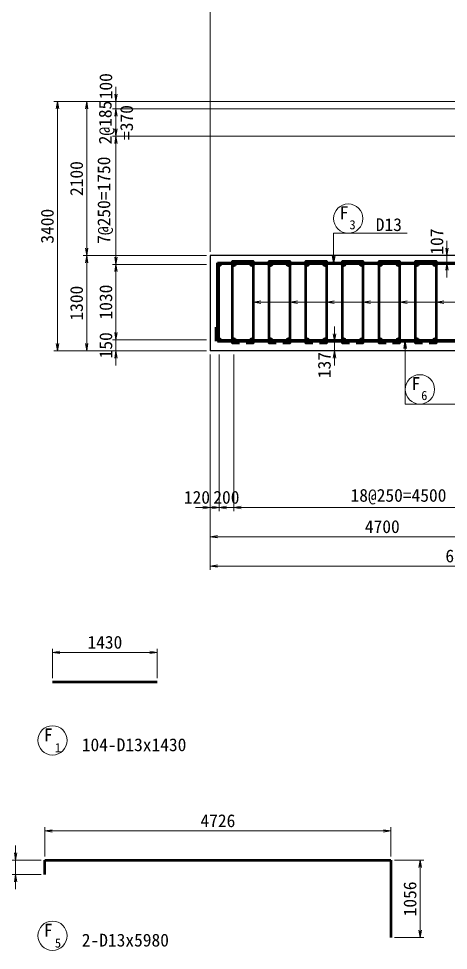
# Model space of a CAD drawing. Header units: millimetres. Extents: x 169470 to 758170, y -17820 to 11880.
# Drawn here: x 436366 to 442237, y -7255 to 5459 of the extents above; entities that cross this region are included whole.
import ezdxf
from ezdxf.enums import TextEntityAlignment as Align

# ---------------------------------------------------------------- set-up
doc = ezdxf.new("R2010")
doc.units = ezdxf.units.MM
doc.header["$LTSCALE"] = 50
doc.header["$PDSIZE"] = 300
doc.layers.get('Defpoints').update_dxf_attribs({"color": 151})
for name, color, linetype, lineweight in [('D-STR', 1, 'Continuous', 25), ('D-STR-DIM', 7, 'Continuous', 13), ('D-STR-HTXT', 7, 'Continuous', 13), ('D-STR-STR1', 2, 'Continuous', 50), ('D-STR-STR2', 6, 'Continuous', 50), ('D-STR-STR2 @ 1', 6, 'Continuous', 50), ('D-STR-STR3', 4, 'Continuous', 50), ('D-STR-TXT', 7, 'Continuous', 13)]:
    doc.layers.add(name, color=color, linetype=linetype, lineweight=lineweight)
doc.styles.add('YOKO_GOTHIC', font='MS Gothic.ttf')
doc.dimstyles.new('S50', dxfattribs={"dimscale": 50, "dimtxt": 3.5, "dimasz": 2, "dimexe": 1, "dimexo": 1, "dimgap": 1, "dimtad": 1, "dimdec": 0, "dimzin": 1, "dimdsep": 46, "dimtxsty": 'YOKO_GOTHIC', "dimblk": 'OPEN', "dimcen": 0, "dimclrd": 256, "dimclre": 256, "dimclrt": 256, "dimaunit": 1, "dimadec": 3, "dimazin": 0, "dimtfac": 1, "dimtdec": 0, "dimtix": 1, "dimtmove": 2, "dimatfit": 3, "dimldrblk": 'OPEN', "dimfxl": 1, "dimlwd": -1, "dimlwe": -1, "dimarcsym": 2})

# ---------------------------------------------------------------- blocks, each defined once
blk = doc.blocks.new('a')
at = {"layer": 'D-STR-STR2', "lineweight": 50}
for radius in [20, 10]:
    blk.add_circle((0, 0), radius, dxfattribs=at)
blk = doc.blocks.new('_Open')
at = {"color": 0, "linetype": 'ByBlock', "lineweight": -2}
for p, q in [((-1, 0.17), (0, 0)), ((-1, -0.17), (0, 0)), ((0, 0), (-1, 0))]:
    blk.add_line(p, q, dxfattribs=at)
blk = doc.blocks.new('*D4410')
at = {"layer": 'D-STR-DIM', "transparency": 16777216}
for p, q in [((438984, 2276), (438984, 7379)), ((445885, 2276), (445885, 7379)), ((439084, 7329), (445785, 7329))]:
    blk.add_line(p, q, dxfattribs=at)
at = {"layer": 'Defpoints', "color": 0, "transparency": 16777216}
for p in [(445885, 7329), (438984, 2226), (445885, 2226)]:
    blk.add_point(p, dxfattribs=at)
at = {"layer": 'D-STR-DIM', "transparency": 16777216, "xscale": 100, "yscale": 100, "zscale": 100, "rotation": 180}
blk.add_blockref('_Open', (438984, 7329), dxfattribs=at)
at = {"layer": 'D-STR-DIM', "transparency": 16777216, "xscale": 100, "yscale": 100, "zscale": 100}
blk.add_blockref('_Open', (445885, 7329), dxfattribs=at)
at = {"layer": 'D-STR-DIM', "transparency": 16777216, "insert": (442434, 7467), "char_height": 175, "attachment_point": 5, "style": 'YOKO_GOTHIC'}
blk.add_mtext('6900', dxfattribs=at)
blk = doc.blocks.new('*D4411')
at = {"layer": 'D-STR-DIM', "transparency": 16777216}
for p, q in [((438984, 2276), (438984, 6979)), ((439084, 6929), (443585, 6929)), ((443685, 4376), (443685, 6979))]:
    blk.add_line(p, q, dxfattribs=at)
at = {"layer": 'Defpoints', "color": 0, "transparency": 16777216}
for p in [(443685, 6929), (443685, 4326), (438984, 2226)]:
    blk.add_point(p, dxfattribs=at)
at = {"layer": 'D-STR-DIM', "transparency": 16777216, "xscale": 100, "yscale": 100, "zscale": 100, "rotation": 180}
blk.add_blockref('_Open', (438984, 6929), dxfattribs=at)
at = {"layer": 'D-STR-DIM', "transparency": 16777216, "xscale": 100, "yscale": 100, "zscale": 100}
blk.add_blockref('_Open', (443685, 6929), dxfattribs=at)
at = {"layer": 'D-STR-DIM', "transparency": 16777216, "insert": (441334, 7067), "char_height": 175, "attachment_point": 5, "style": 'YOKO_GOTHIC'}
blk.add_mtext('4700', dxfattribs=at)
blk = doc.blocks.new('*D2678')
at = {"layer": 'D-STR-DIM', "transparency": 16777216}
for p, q in [((437696, 4426), (437696, 4526)), ((443635, 4326), (437646, 4326)), ((437696, 4326), (437696, 4226)), ((443635, 4226), (437646, 4226)), ((437696, 4126), (437696, 4026))]:
    blk.add_line(p, q, dxfattribs=at)
at = {"layer": 'Defpoints', "color": 0, "transparency": 16777216}
for p in [(443685, 4326), (437696, 4226), (443685, 4226)]:
    blk.add_point(p, dxfattribs=at)
at = {"layer": 'D-STR-DIM', "transparency": 16777216, "xscale": 100, "yscale": 100, "zscale": 100}
for p, rotation in [((437696, 4326), 270), ((437696, 4226), 90)]:
    blk.add_blockref('_Open', p, dxfattribs=dict(at, rotation=rotation))
at = {"layer": 'D-STR-DIM', "transparency": 16777216, "insert": (437558, 4536), "char_height": 175, "attachment_point": 5, "rotation": 90, "style": 'YOKO_GOTHIC'}
blk.add_mtext('100', dxfattribs=at)
blk = doc.blocks.new('*D2679')
at = {"layer": 'D-STR-DIM', "transparency": 16777216}
for p, q in [((443635, 4226), (437646, 4226)), ((437696, 4126), (437696, 3956)), ((443635, 3856), (437646, 3856))]:
    blk.add_line(p, q, dxfattribs=at)
at = {"layer": 'Defpoints', "color": 0, "transparency": 16777216}
for p in [(443685, 4226), (437696, 3856), (443685, 3856)]:
    blk.add_point(p, dxfattribs=at)
at = {"layer": 'D-STR-DIM', "transparency": 16777216, "xscale": 100, "yscale": 100, "zscale": 100}
for p, rotation in [((437696, 4226), 90), ((437696, 3856), 270)]:
    blk.add_blockref('_Open', p, dxfattribs=dict(at, rotation=rotation))
at = {"layer": 'D-STR-DIM', "transparency": 16777216, "insert": (437696, 4041), "char_height": 175, "attachment_point": 5, "rotation": 90, "style": 'YOKO_GOTHIC'}
blk.add_mtext('2@185\\P=370', dxfattribs=at)
blk = doc.blocks.new('*D2680')
at = {"layer": 'D-STR-DIM', "transparency": 16777216}
for p, q in [((443635, 3856), (437646, 3856)), ((437696, 3756), (437696, 2206)), ((438934, 2106), (437646, 2106))]:
    blk.add_line(p, q, dxfattribs=at)
at = {"layer": 'Defpoints', "color": 0, "transparency": 16777216}
for p in [(443685, 3856), (437696, 2106), (438984, 2106)]:
    blk.add_point(p, dxfattribs=at)
at = {"layer": 'D-STR-DIM', "transparency": 16777216, "xscale": 100, "yscale": 100, "zscale": 100}
for p, rotation in [((437696, 3856), 90), ((437696, 2106), 270)]:
    blk.add_blockref('_Open', p, dxfattribs=dict(at, rotation=rotation))
at = {"layer": 'D-STR-DIM', "transparency": 16777216, "insert": (437549, 2981), "char_height": 175, "attachment_point": 5, "rotation": 90, "style": 'YOKO_GOTHIC'}
blk.add_mtext('7@250=1750', dxfattribs=at)
blk = doc.blocks.new('*D2681')
at = {"layer": 'D-STR-DIM', "transparency": 16777216}
for p, q in [((438934, 2106), (437646, 2106)), ((437696, 2006), (437696, 1176)), ((438934, 1076), (437646, 1076))]:
    blk.add_line(p, q, dxfattribs=at)
at = {"layer": 'Defpoints', "color": 0, "transparency": 16777216}
for p in [(438984, 2106), (437696, 1076), (438984, 1076)]:
    blk.add_point(p, dxfattribs=at)
at = {"layer": 'D-STR-DIM', "transparency": 16777216, "xscale": 100, "yscale": 100, "zscale": 100}
for p, rotation in [((437696, 2106), 90), ((437696, 1076), 270)]:
    blk.add_blockref('_Open', p, dxfattribs=dict(at, rotation=rotation))
at = {"layer": 'D-STR-DIM', "transparency": 16777216, "insert": (437558, 1591), "char_height": 175, "attachment_point": 5, "rotation": 90, "style": 'YOKO_GOTHIC'}
blk.add_mtext('1030', dxfattribs=at)
blk = doc.blocks.new('*D2682')
at = {"layer": 'D-STR-DIM', "transparency": 16777216}
for p, q in [((437696, 1176), (437696, 1276)), ((438934, 1076), (437646, 1076)), ((437696, 1076), (437696, 926)), ((438934, 926), (437646, 926)), ((437696, 826), (437696, 726))]:
    blk.add_line(p, q, dxfattribs=at)
at = {"layer": 'Defpoints', "color": 0, "transparency": 16777216}
for p in [(438984, 1076), (437696, 926), (438984, 926)]:
    blk.add_point(p, dxfattribs=at)
at = {"layer": 'D-STR-DIM', "transparency": 16777216, "xscale": 100, "yscale": 100, "zscale": 100}
for p, rotation in [((437696, 1076), 270), ((437696, 926), 90)]:
    blk.add_blockref('_Open', p, dxfattribs=dict(at, rotation=rotation))
at = {"layer": 'D-STR-DIM', "transparency": 16777216, "insert": (437558, 1001), "char_height": 175, "attachment_point": 5, "rotation": 90, "style": 'YOKO_GOTHIC'}
blk.add_mtext('150', dxfattribs=at)
blk = doc.blocks.new('*D2683')
at = {"layer": 'D-STR-DIM', "transparency": 16777216}
for p, q in [((443635, 4326), (437246, 4326)), ((437296, 4226), (437296, 2326)), ((438934, 2226), (437246, 2226))]:
    blk.add_line(p, q, dxfattribs=at)
at = {"layer": 'Defpoints', "color": 0, "transparency": 16777216}
for p in [(443685, 4326), (437296, 2226), (438984, 2226)]:
    blk.add_point(p, dxfattribs=at)
at = {"layer": 'D-STR-DIM', "transparency": 16777216, "xscale": 100, "yscale": 100, "zscale": 100}
for p, rotation in [((437296, 4326), 90), ((437296, 2226), 270)]:
    blk.add_blockref('_Open', p, dxfattribs=dict(at, rotation=rotation))
at = {"layer": 'D-STR-DIM', "transparency": 16777216, "insert": (437158, 3276), "char_height": 175, "attachment_point": 5, "rotation": 90, "style": 'YOKO_GOTHIC'}
blk.add_mtext('2100', dxfattribs=at)
blk = doc.blocks.new('*D2684')
at = {"layer": 'D-STR-DIM', "transparency": 16777216}
for p, q in [((438934, 2226), (437246, 2226)), ((437296, 2126), (437296, 1026)), ((438934, 926), (437246, 926))]:
    blk.add_line(p, q, dxfattribs=at)
at = {"layer": 'Defpoints', "color": 0, "transparency": 16777216}
for p in [(438984, 2226), (437296, 926), (438984, 926)]:
    blk.add_point(p, dxfattribs=at)
at = {"layer": 'D-STR-DIM', "transparency": 16777216, "xscale": 100, "yscale": 100, "zscale": 100}
for p, rotation in [((437296, 2226), 90), ((437296, 926), 270)]:
    blk.add_blockref('_Open', p, dxfattribs=dict(at, rotation=rotation))
at = {"layer": 'D-STR-DIM', "transparency": 16777216, "insert": (437158, 1576), "char_height": 175, "attachment_point": 5, "rotation": 90, "style": 'YOKO_GOTHIC'}
blk.add_mtext('1300', dxfattribs=at)
blk = doc.blocks.new('*D2685')
at = {"layer": 'D-STR-DIM', "transparency": 16777216}
for p, q in [((443635, 4326), (436846, 4326)), ((436896, 4226), (436896, 1026)), ((438934, 926), (436846, 926))]:
    blk.add_line(p, q, dxfattribs=at)
at = {"layer": 'Defpoints', "color": 0, "transparency": 16777216}
for p in [(443685, 4326), (436896, 926), (438984, 926)]:
    blk.add_point(p, dxfattribs=at)
at = {"layer": 'D-STR-DIM', "transparency": 16777216, "xscale": 100, "yscale": 100, "zscale": 100}
for p, rotation in [((436896, 4326), 90), ((436896, 926), 270)]:
    blk.add_blockref('_Open', p, dxfattribs=dict(at, rotation=rotation))
at = {"layer": 'D-STR-DIM', "transparency": 16777216, "insert": (436758, 2626), "char_height": 175, "attachment_point": 5, "rotation": 90, "style": 'YOKO_GOTHIC'}
blk.add_mtext('3400', dxfattribs=at)
blk = doc.blocks.new('*D2686')
at = {"layer": 'D-STR-DIM', "transparency": 16777216}
for p, q in [((438984, 876), (438984, -2061)), ((445885, 876), (445885, -2061)), ((439084, -2011), (445785, -2011))]:
    blk.add_line(p, q, dxfattribs=at)
at = {"layer": 'Defpoints', "color": 0, "transparency": 16777216}
for p in [(438984, 926), (445885, 926), (445885, -2011)]:
    blk.add_point(p, dxfattribs=at)
at = {"layer": 'D-STR-DIM', "transparency": 16777216, "xscale": 100, "yscale": 100, "zscale": 100, "rotation": 180}
blk.add_blockref('_Open', (438984, -2011), dxfattribs=at)
at = {"layer": 'D-STR-DIM', "transparency": 16777216, "xscale": 100, "yscale": 100, "zscale": 100}
blk.add_blockref('_Open', (445885, -2011), dxfattribs=at)
at = {"layer": 'D-STR-DIM', "transparency": 16777216, "insert": (442434, -1874), "char_height": 175, "attachment_point": 5, "style": 'YOKO_GOTHIC'}
blk.add_mtext('6900', dxfattribs=at)
blk = doc.blocks.new('*D2687')
at = {"layer": 'D-STR-DIM', "transparency": 16777216}
for p, q in [((438984, 876), (438984, -1661)), ((443685, 776), (443685, -1661)), ((439084, -1611), (443585, -1611))]:
    blk.add_line(p, q, dxfattribs=at)
at = {"layer": 'Defpoints', "color": 0, "transparency": 16777216}
for p in [(438984, 926), (443685, 826), (443685, -1611)]:
    blk.add_point(p, dxfattribs=at)
at = {"layer": 'D-STR-DIM', "transparency": 16777216, "xscale": 100, "yscale": 100, "zscale": 100, "rotation": 180}
blk.add_blockref('_Open', (438984, -1611), dxfattribs=at)
at = {"layer": 'D-STR-DIM', "transparency": 16777216, "xscale": 100, "yscale": 100, "zscale": 100}
blk.add_blockref('_Open', (443685, -1611), dxfattribs=at)
at = {"layer": 'D-STR-DIM', "transparency": 16777216, "insert": (441334, -1474), "char_height": 175, "attachment_point": 5, "style": 'YOKO_GOTHIC'}
blk.add_mtext('4700', dxfattribs=at)
blk = doc.blocks.new('*D2690')
at = {"layer": 'D-STR-DIM', "transparency": 16777216}
for p, q in [((438984, 876), (438984, -1261)), ((439104, 876), (439104, -1261)), ((438884, -1211), (438784, -1211)), ((438984, -1211), (439104, -1211)), ((439204, -1211), (439304, -1211))]:
    blk.add_line(p, q, dxfattribs=at)
at = {"layer": 'Defpoints', "color": 0, "transparency": 16777216}
for p in [(438984, 926), (439104, 926), (439104, -1211)]:
    blk.add_point(p, dxfattribs=at)
at = {"layer": 'D-STR-DIM', "transparency": 16777216, "xscale": 100, "yscale": 100, "zscale": 100}
blk.add_blockref('_Open', (438984, -1211), dxfattribs=at)
at = {"layer": 'D-STR-DIM', "transparency": 16777216, "xscale": 100, "yscale": 100, "zscale": 100, "rotation": 180}
blk.add_blockref('_Open', (439104, -1211), dxfattribs=at)
at = {"layer": 'D-STR-DIM', "transparency": 16777216, "insert": (438802, -1074), "char_height": 175, "attachment_point": 5, "style": 'YOKO_GOTHIC'}
blk.add_mtext('120', dxfattribs=at)
blk = doc.blocks.new('*D2691')
at = {"layer": 'D-STR-DIM', "transparency": 16777216}
for p, q in [((439104, 876), (439104, -1261)), ((439305, 876), (439305, -1261)), ((439004, -1211), (438904, -1211)), ((439104, -1211), (439305, -1211)), ((439405, -1211), (439505, -1211))]:
    blk.add_line(p, q, dxfattribs=at)
at = {"layer": 'Defpoints', "color": 0, "transparency": 16777216}
for p in [(439104, 926), (439305, 926), (439305, -1211)]:
    blk.add_point(p, dxfattribs=at)
at = {"layer": 'D-STR-DIM', "transparency": 16777216, "xscale": 100, "yscale": 100, "zscale": 100}
blk.add_blockref('_Open', (439104, -1211), dxfattribs=at)
at = {"layer": 'D-STR-DIM', "transparency": 16777216, "xscale": 100, "yscale": 100, "zscale": 100, "rotation": 180}
blk.add_blockref('_Open', (439305, -1211), dxfattribs=at)
at = {"layer": 'D-STR-DIM', "transparency": 16777216, "insert": (439204, -1074), "char_height": 175, "attachment_point": 5, "style": 'YOKO_GOTHIC'}
blk.add_mtext('200', dxfattribs=at)
blk = doc.blocks.new('*D2692')
at = {"layer": 'D-STR-DIM', "transparency": 16777216}
for p, q in [((439305, 876), (439305, -1261)), ((443805, 776), (443805, -1261)), ((439405, -1211), (443705, -1211))]:
    blk.add_line(p, q, dxfattribs=at)
at = {"layer": 'Defpoints', "color": 0, "transparency": 16777216}
for p in [(439305, 926), (443805, 826), (443805, -1211)]:
    blk.add_point(p, dxfattribs=at)
at = {"layer": 'D-STR-DIM', "transparency": 16777216, "xscale": 100, "yscale": 100, "zscale": 100, "rotation": 180}
blk.add_blockref('_Open', (439305, -1211), dxfattribs=at)
at = {"layer": 'D-STR-DIM', "transparency": 16777216, "xscale": 100, "yscale": 100, "zscale": 100}
blk.add_blockref('_Open', (443805, -1211), dxfattribs=at)
at = {"layer": 'D-STR-DIM', "transparency": 16777216, "insert": (441555, -1065), "char_height": 175, "attachment_point": 5, "style": 'YOKO_GOTHIC'}
blk.add_mtext('18@250=4500', dxfattribs=at)
blk = doc.blocks.new('*D4413')
at = {"layer": 'D-STR-DIM', "transparency": 16777216}
for p, q in [((440681, 1156), (440681, 1256)), ((440681, 1056), (440681, 926)), ((440681, 826), (440681, 726))]:
    blk.add_line(p, q, dxfattribs=at)
at = {"layer": 'Defpoints', "color": 0, "transparency": 16777216}
for p in [(440681, 1056), (440681, 926), (440681, 926)]:
    blk.add_point(p, dxfattribs=at)
at = {"layer": 'D-STR-DIM', "transparency": 16777216, "xscale": 100, "yscale": 100, "zscale": 100}
for p, rotation in [((440681, 1056), 270), ((440681, 926), 90)]:
    blk.add_blockref('_Open', p, dxfattribs=dict(at, rotation=rotation))
at = {"layer": 'D-STR-DIM', "transparency": 16777216, "insert": (440543, 731), "char_height": 175, "attachment_point": 5, "rotation": 90, "style": 'YOKO_GOTHIC'}
blk.add_mtext('137', dxfattribs=at)
blk = doc.blocks.new('*D4414')
at = {"layer": 'D-STR-DIM', "transparency": 16777216}
for p, q in [((442217, 2326), (442217, 2426)), ((442217, 2126), (442217, 2226)), ((442217, 2026), (442217, 1926))]:
    blk.add_line(p, q, dxfattribs=at)
at = {"layer": 'Defpoints', "color": 0, "transparency": 16777216}
for p in [(442217, 2226), (442217, 2226), (442217, 2126)]:
    blk.add_point(p, dxfattribs=at)
at = {"layer": 'D-STR-DIM', "transparency": 16777216, "xscale": 100, "yscale": 100, "zscale": 100}
for p, rotation in [((442217, 2226), 270), ((442217, 2126), 90)]:
    blk.add_blockref('_Open', p, dxfattribs=dict(at, rotation=rotation))
at = {"layer": 'D-STR-DIM', "transparency": 16777216, "insert": (442080, 2416), "char_height": 175, "attachment_point": 5, "rotation": 90, "style": 'YOKO_GOTHIC'}
blk.add_mtext('107', dxfattribs=at)
blk = doc.blocks.new('*D3176')
at = {"layer": 'D-STR-DIM', "transparency": 16777216}
for p, q in [((436829, -3539), (436829, -3139)), ((438259, -3539), (438259, -3139)), ((436929, -3189), (438159, -3189))]:
    blk.add_line(p, q, dxfattribs=at)
at = {"layer": 'Defpoints', "color": 0, "transparency": 16777216}
for p in [(438259, -3189), (436829, -3589), (438259, -3589)]:
    blk.add_point(p, dxfattribs=at)
at = {"layer": 'D-STR-DIM', "transparency": 16777216, "xscale": 100, "yscale": 100, "zscale": 100, "rotation": 180}
blk.add_blockref('_Open', (436829, -3189), dxfattribs=at)
at = {"layer": 'D-STR-DIM', "transparency": 16777216, "xscale": 100, "yscale": 100, "zscale": 100}
blk.add_blockref('_Open', (438259, -3189), dxfattribs=at)
at = {"layer": 'D-STR-DIM', "transparency": 16777216, "insert": (437544, -3052), "char_height": 175, "attachment_point": 5, "style": 'YOKO_GOTHIC'}
blk.add_mtext('1430', dxfattribs=at)
blk = doc.blocks.new('*D3183')
at = {"layer": 'D-STR-DIM', "transparency": 16777216}
for p, q in [((436725, -5975), (436725, -5575)), ((441451, -5975), (441451, -5575)), ((436825, -5625), (441351, -5625))]:
    blk.add_line(p, q, dxfattribs=at)
at = {"layer": 'Defpoints', "color": 0, "transparency": 16777216}
for p in [(441451, -5625), (436725, -6025), (441451, -6025)]:
    blk.add_point(p, dxfattribs=at)
at = {"layer": 'D-STR-DIM', "transparency": 16777216, "xscale": 100, "yscale": 100, "zscale": 100, "rotation": 180}
blk.add_blockref('_Open', (436725, -5625), dxfattribs=at)
at = {"layer": 'D-STR-DIM', "transparency": 16777216, "xscale": 100, "yscale": 100, "zscale": 100}
blk.add_blockref('_Open', (441451, -5625), dxfattribs=at)
at = {"layer": 'D-STR-DIM', "transparency": 16777216, "insert": (439088, -5487), "char_height": 175, "attachment_point": 5, "style": 'YOKO_GOTHIC'}
blk.add_mtext('4726', dxfattribs=at)
blk = doc.blocks.new('*D3195')
at = {"layer": 'D-STR-DIM', "transparency": 16777216}
for p, q in [((436325, -5925), (436325, -5825)), ((436675, -6025), (436275, -6025)), ((436325, -6220), (436325, -6025)), ((436675, -6220), (436275, -6220)), ((436325, -6320), (436325, -6420))]:
    blk.add_line(p, q, dxfattribs=at)
at = {"layer": 'Defpoints', "color": 0, "transparency": 16777216}
for p in [(436325, -6025), (436725, -6025), (436725, -6220)]:
    blk.add_point(p, dxfattribs=at)
at = {"layer": 'D-STR-DIM', "transparency": 16777216, "xscale": 100, "yscale": 100, "zscale": 100}
for p, rotation in [((436325, -6025), 270), ((436325, -6220), 90)]:
    blk.add_blockref('_Open', p, dxfattribs=dict(at, rotation=rotation))
at = {"layer": 'D-STR-DIM', "transparency": 16777216, "insert": (436187, -6122), "char_height": 175, "attachment_point": 5, "rotation": 90, "style": 'YOKO_GOTHIC'}
blk.add_mtext('195', dxfattribs=at)
blk = doc.blocks.new('*D3205')
at = {"layer": 'D-STR-DIM', "transparency": 16777216}
for p, q in [((441501, -6025), (441901, -6025)), ((441851, -6981), (441851, -6125)), ((441501, -7081), (441901, -7081))]:
    blk.add_line(p, q, dxfattribs=at)
at = {"layer": 'Defpoints', "color": 0, "transparency": 16777216}
for p in [(441451, -6025), (441851, -6025), (441451, -7081)]:
    blk.add_point(p, dxfattribs=at)
at = {"layer": 'D-STR-DIM', "transparency": 16777216, "xscale": 100, "yscale": 100, "zscale": 100}
for p, rotation in [((441851, -6025), 90), ((441851, -7081), 270)]:
    blk.add_blockref('_Open', p, dxfattribs=dict(at, rotation=rotation))
at = {"layer": 'D-STR-DIM', "transparency": 16777216, "insert": (441713, -6553), "char_height": 175, "attachment_point": 5, "rotation": 90, "style": 'YOKO_GOTHIC'}
blk.add_mtext('1056', dxfattribs=at)

msp = doc.modelspace()

# ---------------------------------------------------------------- linework, layer by layer
at = {"layer": 'D-STR'}
for p, q in [((438984.35, 2225.79), (438984.35, 925.79)), ((443684.65, 2225.79), (438984.35, 2225.79)), ((443584.65, 925.79), (438984.35, 925.79))]:
    msp.add_line(p, q, dxfattribs=at)
at = {"layer": 'D-STR-HTXT'}
for p, q in [((440668.25, 2530.34), (441674.81, 2530.34)), ((439574.65, 1590.79), (446973.04, 1590.79)), ((441648.17, 200.23), (442654.73, 200.23))]:
    msp.add_line(p, q, dxfattribs=at)
for centre in [(440868.25, 2730.34), (441848.17, 400.23), (436828.67, -4389.3), (436828.67, -7054.79)]:
    msp.add_circle(centre, 200, dxfattribs=at)
at = {"layer": 'D-STR-STR1'}
for p, q in [((439084.35, 2125.79), (445784.65, 2125.79)), ((439084.35, 1055.79), (439084.35, 2125.79)), ((439064.35, 1055.79), (439064.35, 1250.79)), ((439084.35, 1055.79), (445784.65, 1055.79)), ((436828.67, -3589.3), (438258.67, -3589.3)), ((436724.92, -6219.74), (436724.92, -6024.74)), ((436724.92, -6024.74), (441450.92, -6024.74)), ((441450.92, -6024.74), (441450.92, -7080.74))]:
    msp.add_line(p, q, dxfattribs=at)
at = {"layer": 'D-STR-STR3'}
for points in [[(439474.65, 1035.79), (439574.65, 1035.79), (439574.65, 2145.79), (439284.65, 2145.79), (439284.65, 1035.79), (439384.65, 1035.79)], [(439974.65, 1035.79), (440074.65, 1035.79), (440074.65, 2145.79), (439784.65, 2145.79), (439784.65, 1035.79), (439884.65, 1035.79)], [(440474.65, 1035.79), (440574.65, 1035.79), (440574.65, 2145.79), (440284.65, 2145.79), (440284.65, 1035.79), (440384.65, 1035.79)], [(440974.65, 1035.79), (441074.65, 1035.79), (441074.65, 2145.79), (440784.65, 2145.79), (440784.65, 1035.79), (440884.65, 1035.79)], [(441474.65, 1035.79), (441574.65, 1035.79), (441574.65, 2145.79), (441284.65, 2145.79), (441284.65, 1035.79), (441384.65, 1035.79)], [(441974.65, 1035.79), (442074.65, 1035.79), (442074.65, 2145.79), (441784.65, 2145.79), (441784.65, 1035.79), (441884.65, 1035.79)]]:
    msp.add_lwpolyline(points, dxfattribs=at)
at = {"layer": 'Defpoints'}
for p, q in [((439104.35, 2105.79), (439104.35, 1075.79)), ((445764.65, 2105.79), (439104.35, 2105.79)), ((445764.65, 1075.79), (439104.35, 1075.79))]:
    msp.add_line(p, q, dxfattribs=at)

# ---------------------------------------------------------------- block references
at = {"layer": 'D-STR-HTXT', "xscale": 100, "yscale": 100, "zscale": 100, "rotation": 180}
for p in [(439574.65, 1590.79), (440074.65, 1590.79), (440574.65, 1590.79), (441074.65, 1590.79), (441574.65, 1590.79), (442074.65, 1590.79)]:
    msp.add_blockref('_Open', p, dxfattribs=at)
at = {"layer": 'D-STR-STR2 @ 1'}
for p in [(439104.35, 2105.79), (439304.65, 2105.79), (439554.65, 2105.79), (439804.65, 2105.79), (440054.65, 2105.79), (440304.65, 2105.79), (440554.65, 2105.79), (440804.65, 2105.79), (441054.65, 2105.79), (441304.65, 2105.79), (441554.65, 2105.79), (441804.65, 2105.79), (442054.65, 2105.79), (439104.35, 1075.79), (439304.65, 1075.79), (439554.65, 1075.79), (439804.65, 1075.79), (440054.65, 1075.79), (440304.65, 1075.79), (440554.65, 1075.79), (440804.65, 1075.79), (441054.65, 1075.79), (441304.65, 1075.79), (441554.65, 1075.79), (441804.65, 1075.79), (442054.65, 1075.79)]:
    msp.add_blockref('a', p, dxfattribs=at)

# ---------------------------------------------------------------- texts
at = {"layer": 'D-STR-TXT', "style": 'YOKO_GOTHIC'}
for s, height, p in [('F', 175, (440811.97, 2722.02)), ('3', 125, (440927.63, 2584.22)), ('F', 175, (441791.89, 391.92)), ('6', 125, (441907.55, 254.11))]:
    msp.add_text(s, height=height, dxfattribs=at).set_placement(p, align=Align.CENTER)
msp.add_text('D13', height=175, dxfattribs=at).set_placement((441244.77, 2560.34))
for s, height, p in [('F ', 175, (436828.67, -4314.3)), ('1', 125, (436903.67, -4489.3)), ('F ', 175, (436828.67, -6979.79)), ('5', 125, (436903.67, -7154.79))]:
    msp.add_text(s, height=height, dxfattribs=at).set_placement(p, align=Align.MIDDLE_CENTER)
for s, p in [('104-D13x1430', (437228.67, -4589.3)), ('2-D13x5980', (437228.67, -7254.79))]:
    msp.add_text(s, height=175, dxfattribs=at).set_placement(p, align=Align.BOTTOM_LEFT)

# ---------------------------------------------------------------- dimensions: what is measured, and where the dimension line sits
at = {"layer": 'D-STR-DIM'}
for base, p1, p2, picture, middle in [((445884.65, 7329.09), (438984.35, 2225.79), (445884.65, 2225.79), '*D4410', (442434.5, 7466.59)), ((443684.65, 6929.09), (438984.35, 2225.79), (443684.65, 4325.79), '*D4411', (441334.5, 7066.59)), ((439304.65, -1211.42), (439104.35, 925.79), (439304.65, 925.79), '*D2691', (439204.5, -1073.92)), ((445884.65, -2011.42), (438984.35, 925.79), (445884.65, 925.79), '*D2686', (442434.5, -1873.92)), ((443684.65, -1611.42), (438984.35, 925.79), (443684.65, 825.79), '*D2687', (441334.5, -1473.92))]:
    dim = msp.add_linear_dim(base=base, p1=p1, p2=p2, dimstyle='S50', override={"dimtxsty": 'YOKO_GOTHIC'}, dxfattribs=at)
    dim.commit()
    dim.dimension.update_dxf_attribs({"geometry": picture, "text_midpoint": middle})
dim = msp.add_linear_dim(base=(437695.85, 4225.79), p1=(443684.65, 4325.79), p2=(443684.65, 4225.79), angle=90, dimstyle='S50', override={"dimtxsty": 'YOKO_GOTHIC'}, dxfattribs=at)
dim.commit()
dim.dimension.update_dxf_attribs({"geometry": '*D2678', "text_midpoint": (437558.35, 4536.25), "dimtype": 160})
for base, p1, p2, picture, middle in [((436895.85, 925.79), (443684.65, 4325.79), (438984.35, 925.79), '*D2685', (436758.35, 2625.79)), ((437295.85, 2225.79), (443684.65, 4325.79), (438984.35, 2225.79), '*D2683', (437158.35, 3275.79)), ((437295.85, 925.79), (438984.35, 2225.79), (438984.35, 925.79), '*D2684', (437158.35, 1575.79)), ((437695.85, 1075.79), (438984.35, 2105.79), (438984.35, 1075.79), '*D2681', (437558.35, 1590.79)), ((437695.85, 925.79), (438984.35, 1075.79), (438984.35, 925.79), '*D2682', (437558.35, 1000.79))]:
    dim = msp.add_linear_dim(base=base, p1=p1, p2=p2, angle=90, dimstyle='S50', override={"dimtxsty": 'YOKO_GOTHIC'}, dxfattribs=at)
    dim.commit()
    dim.dimension.update_dxf_attribs({"geometry": picture, "text_midpoint": middle})
for base, p1, p2, text, picture, middle in [((437695.85, 3855.79), (443684.65, 4225.79), (443684.65, 3855.79), '2@185\\P=<>', '*D2679', (437695.85, 4040.79)), ((442217.22, 2225.79), (442217.22, 2125.79), (442217.22, 2225.79), '107', '*D4414', (442079.72, 2416.46)), ((440680.98, 925.79), (440680.98, 1055.79), (440680.98, 925.79), '137', '*D4413', (440543.48, 730.79))]:
    dim = msp.add_linear_dim(base=base, p1=p1, p2=p2, angle=90, text=text, dimstyle='S50', override={"dimtxsty": 'YOKO_GOTHIC'}, dxfattribs=at)
    dim.commit()
    dim.dimension.update_dxf_attribs({"geometry": picture, "text_midpoint": middle, "dimtype": 160})
dim = msp.add_linear_dim(base=(437695.85, 2105.79), p1=(443684.65, 3855.79), p2=(438984.35, 2105.79), angle=90, text='7@250=<>', dimstyle='S50', override={"dimtxsty": 'YOKO_GOTHIC'}, dxfattribs=at)
dim.commit()
dim.dimension.update_dxf_attribs({"geometry": '*D2680', "text_midpoint": (437549.02, 2980.79)})
dim = msp.add_linear_dim(base=(439104.35, -1211.42), p1=(438984.35, 925.79), p2=(439104.35, 925.79), dimstyle='S50', override={"dimtxsty": 'YOKO_GOTHIC'}, dxfattribs=at)
dim.commit()
dim.dimension.update_dxf_attribs({"geometry": '*D2690', "text_midpoint": (438801.6, -1073.92), "dimtype": 160})
dim = msp.add_linear_dim(base=(443804.65, -1211.42), p1=(439304.65, 925.79), p2=(443804.65, 825.79), text='18@250=<>', dimstyle='S50', override={"dimtxsty": 'YOKO_GOTHIC'}, dxfattribs=at)
dim.commit()
dim.dimension.update_dxf_attribs({"geometry": '*D2692', "text_midpoint": (441554.65, -1064.59)})
for base, p1, p2, picture, middle in [((438258.67, -3189.3), (436828.67, -3589.3), (438258.67, -3589.3), '*D3176', (437543.67, -3051.8)), ((441450.92, -5624.74), (436724.92, -6024.74), (441450.92, -6024.74), '*D3183', (439087.92, -5487.24))]:
    dim = msp.add_linear_dim(base=base, p1=p1, p2=p2, dimstyle='S50', dxfattribs=at)
    dim.commit()
    dim.dimension.update_dxf_attribs({"geometry": picture, "text_midpoint": middle})
for base, p1, p2, picture, middle in [((436324.92, -6024.74), (436724.92, -6219.74), (436724.92, -6024.74), '*D3195', (436187.42, -6122.24)), ((441850.92, -6024.74), (441450.92, -7080.74), (441450.92, -6024.74), '*D3205', (441713.42, -6552.74))]:
    dim = msp.add_linear_dim(base=base, p1=p1, p2=p2, angle=90, dimstyle='S50', dxfattribs=at)
    dim.commit()
    dim.dimension.update_dxf_attribs({"geometry": picture, "text_midpoint": middle})

# ---------------------------------------------------------------- leaders
at = {"layer": 'D-STR-HTXT'}
for points in [[(440668.25, 2125.79), (440668.25, 2530.34)], [(441648.17, 1055.79), (441648.17, 200.23)]]:
    msp.add_leader(points, dimstyle='S50', dxfattribs=at)

doc.saveas('drawing.dxf')
